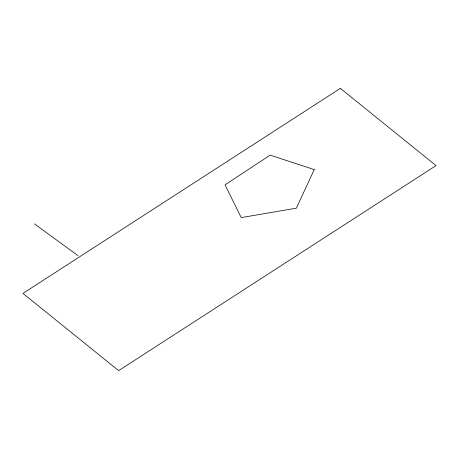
<?xml version="1.0" encoding="UTF-8"?>
<svg xmlns="http://www.w3.org/2000/svg" width="459" height="459" viewBox="0 0 459 459"><rect width="100%" height="100%" fill="white"/><g stroke="black" fill="none" stroke-linecap="round" stroke-linejoin="round"><path stroke-width="0.69" d="M34.5 223.9L77.927 255.594M314.243 169.589L296.342 208.179L241.21 217.595L225.03 184.822L270.167 155.153L314.243 169.589M340.371 88.369L22.95 293.404L118.629 370.631L436.05 165.596L340.371 88.369"/></g></svg>
